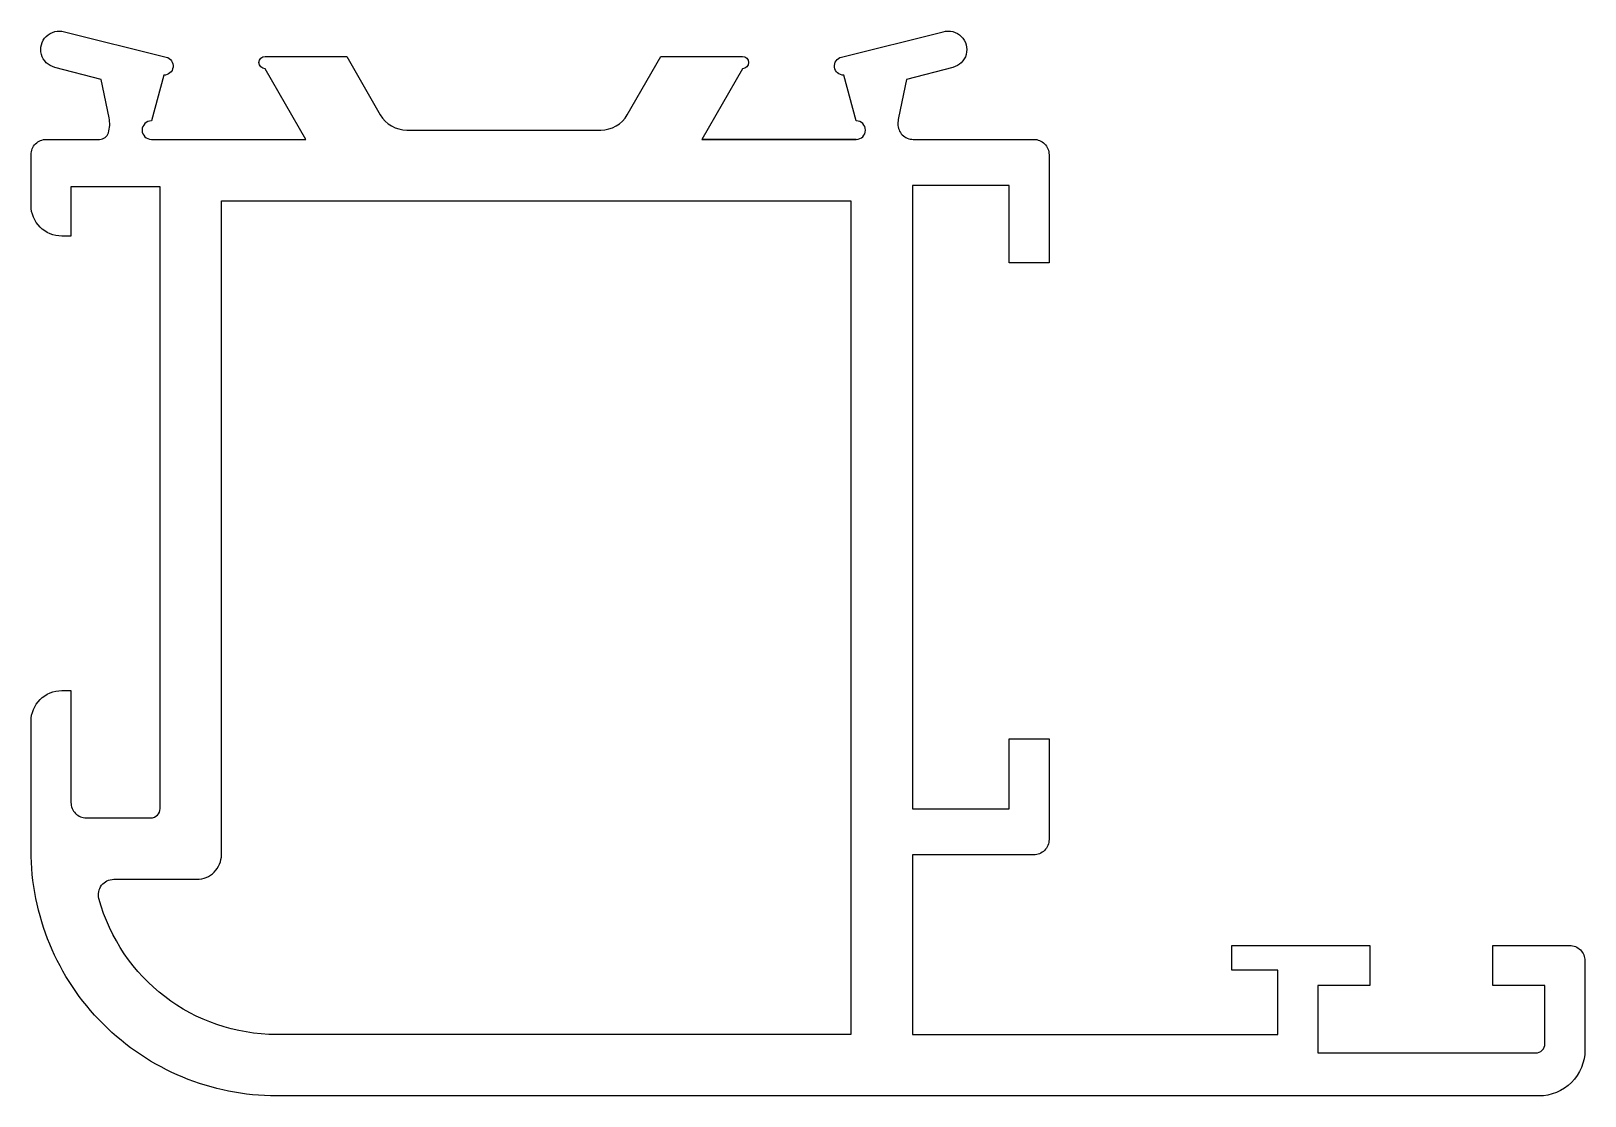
# Model space of a CAD drawing. Extents: x 130.1 to 180.7, y 198 to 232.7.
import ezdxf

# ---------------------------------------------------------------- set-up
doc = ezdxf.new("R2010")
doc.units = 0
doc.header["$LTSCALE"] = 15
doc.layers.add('ERCAN', color=220, linetype='CONTINUOUS')

msp = doc.modelspace()

# ---------------------------------------------------------------- linework, layer by layer
at = {"layer": 'ERCAN', "color": 0}
for points in [[(134.036, 207.097, 0.414214), (134.336, 207.397), (134.336, 227.642), (131.436, 227.642), (131.436, 226.042), (131.136, 226.042, -0.414214), (130.136, 227.042), (130.136, 228.692, -0.414214), (130.636, 229.192), (132.369, 229.192, 0.333226), (132.657, 229.408, 0.12273), (132.677, 229.891), (132.418, 231.14), (130.907, 231.536, -1.019099), (131.22, 232.695), (134.534, 231.873, -0.888706), (134.459, 231.282), (134.053, 229.792, 1), (134.053, 229.192), (139.086, 229.192), (137.758, 231.492, -1), (137.758, 231.892), (140.414, 231.892), (141.509, 229.995, 0.267949), (142.375, 229.495), (148.685, 229.495, 0.267949), (149.551, 229.995), (150.646, 231.892), (153.302, 231.892, -1), (153.302, 231.492), (151.974, 229.192), (157.007, 229.192), (151.974, 229.192), (157.007, 229.192, 1), (157.007, 229.792), (156.601, 231.282, -0.888706), (156.526, 231.873), (159.84, 232.695, -1.019099), (160.153, 231.536), (158.642, 231.14), (158.384, 229.891, 0.049244), (158.363, 229.696, 0.416406), (158.863, 229.192), (158.863, 229.192), (162.786, 229.192, -0.414214), (163.286, 228.692), (163.286, 225.167), (161.986, 225.167), (161.986, 227.692), (158.836, 227.692), (158.836, 207.392), (161.986, 207.392), (161.986, 209.667), (163.286, 209.667), (163.286, 206.392, -0.414214), (162.786, 205.892), (158.836, 205.892), (158.836, 200.042), (170.736, 200.042), (170.736, 202.142), (169.236, 202.142), (169.236, 202.942), (173.736, 202.942), (173.736, 201.642), (172.036, 201.642), (172.036, 199.442), (179.136, 199.442, 0.414214), (179.436, 199.742), (179.436, 201.642), (177.736, 201.642), (177.736, 202.942), (180.236, 202.942, -0.414214), (180.736, 202.442), (180.736, 199.542, -0.414214), (179.236, 198.042), (138.136, 198.042, -0.414214), (130.136, 206.042), (130.136, 210.242, -0.414214), (131.136, 211.242), (131.436, 211.242), (131.436, 207.597, 0.414214), (131.936, 207.097)], [(132.83, 205.097), (135.536, 205.097, 0.414214), (136.336, 205.897), (136.336, 227.195), (156.836, 227.195), (156.836, 200.042), (138.136, 200.042, -0.338319), (132.347, 204.466, -0.494412)]]:
    msp.add_lwpolyline(points, format="xyb", close=True, dxfattribs=at)

doc.saveas('drawing.dxf')
